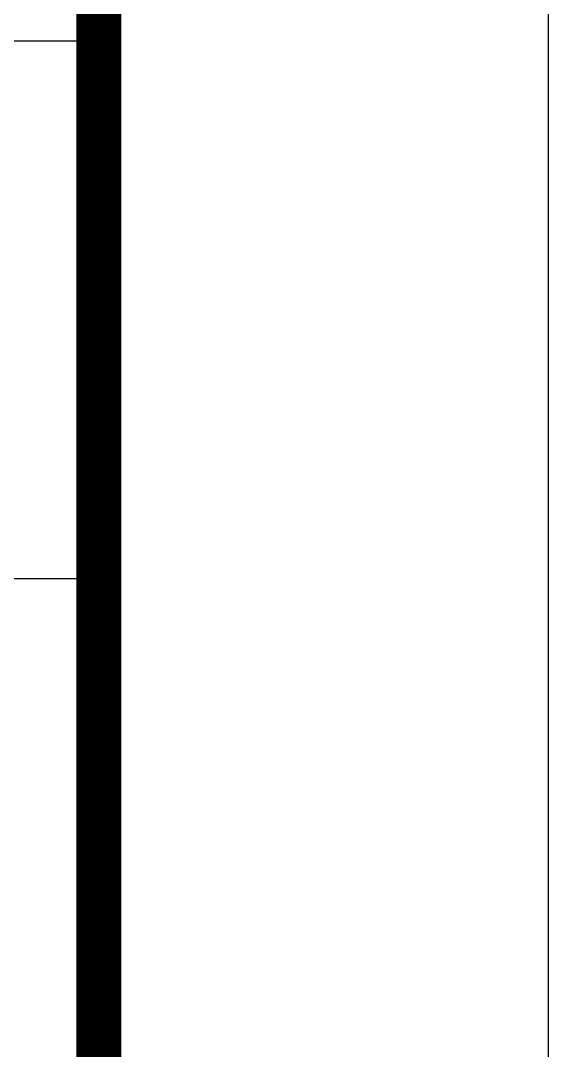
# Model space of a CAD drawing. Extents: x 19118 to 566552, y -1188739 to 92943.
# Drawn here: x 160738 to 161912, y -1142332 to -1140042 of the extents above; entities that cross this region are included whole.
import ezdxf

# ---------------------------------------------------------------- set-up
doc = ezdxf.new("R2010")
doc.units = 0
doc.header["$LTSCALE"] = 1000
doc.header["$MEASUREMENT"] = 0
doc.layers.add('PUB_TITLE', color=4, linetype='CONTINUOUS')
doc.layers.add('图框', color=4, linetype='CONTINUOUS')

msp = doc.modelspace()

# ---------------------------------------------------------------- linework, layer by layer
at = {"layer": 'PUB_TITLE'}
msp.add_lwpolyline([(77811.65, -1188739.44), (161911.65, -1188739.44), (161911.65, -1129339.44), (77811.65, -1129339.44)], close=True, dxfattribs=at)
at = {"layer": 'PUB_TITLE', "const_width": 100}
msp.add_lwpolyline([(80311.65, -1187739.44), (160911.65, -1187739.44), (160911.65, -1130339.44), (80311.65, -1130339.44)], close=True, dxfattribs=at)
at = {"layer": '图框', "color": 0}
for p, q in [((154902.42, -1140086.89), (160911.65, -1140086.89)), ((154902.42, -1140086.89), (160911.65, -1140086.89)), ((154902.42, -1141282.09), (160911.65, -1141282.09))]:
    msp.add_line(p, q, dxfattribs=at)
at = {"layer": '图框', "color": 4, "const_width": 98.59}
msp.add_lwpolyline([(154902.42, -1130339.44), (160911.65, -1130339.44), (160911.65, -1187739.44), (154902.42, -1187739.44)], close=True, dxfattribs=at)
at = {"layer": '图框', "color": 0, "const_width": 50}
msp.add_lwpolyline([(154902.42, -1139090.89), (160911.65, -1139090.89), (160911.65, -1149250.09), (154902.42, -1149250.09)], close=True, dxfattribs=at)

doc.saveas('drawing.dxf')
